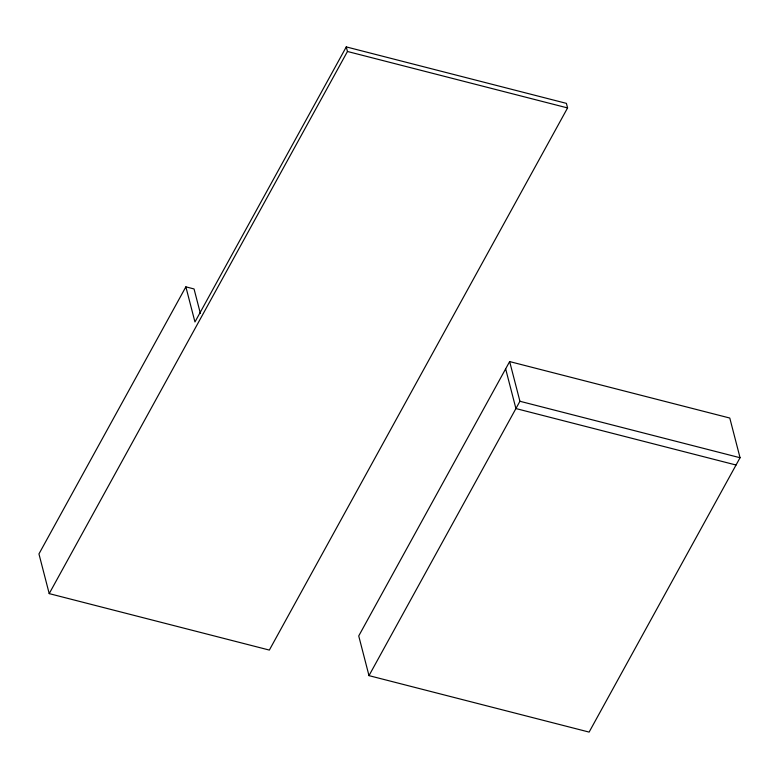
<?xml version="1.0" encoding="UTF-8"?>
<svg xmlns="http://www.w3.org/2000/svg" width="779" height="779" viewBox="0 0 779 779"><rect width="100%" height="100%" fill="white"/><g stroke="black" fill="none" stroke-linecap="round" stroke-linejoin="round"><path stroke-width="1.17" d="M185.869 286.847L38.95 553.927L49.213 593.617L269.349 650.076L567.579 107.93L566.401 103.364L346.275 46.906L194.954 321.97L185.869 286.847L194.049 288.951L200.398 313.499M49.213 593.617L347.453 51.482L346.275 46.906M509.651 361.583L358.729 635.946L368.993 675.636L589.119 732.094L740.05 457.731L729.787 418.041L509.651 361.583L519.924 401.273L368.993 675.636M347.453 51.482L567.579 107.93M519.924 401.273L740.05 457.731M736.048 465.014L515.912 408.556L505.649 368.866"/></g></svg>
